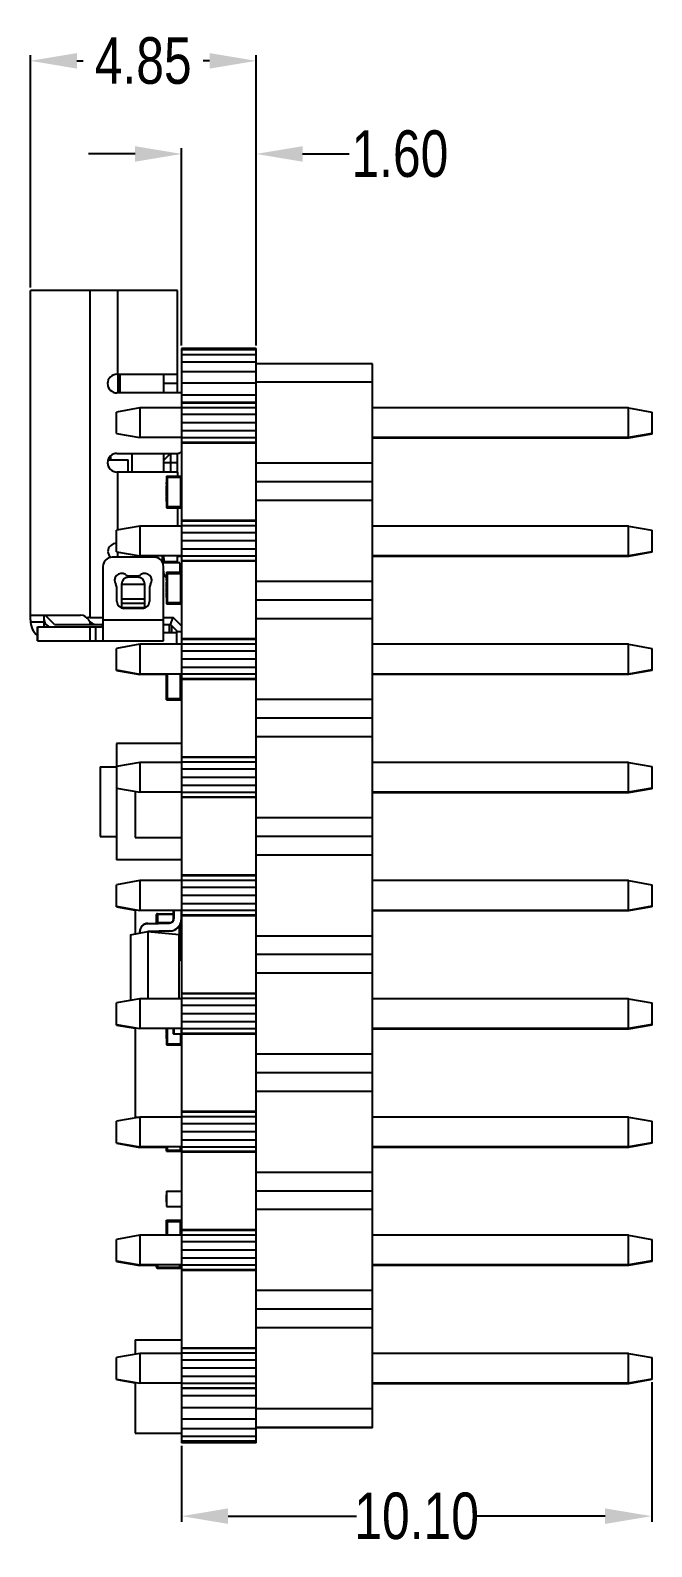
# Model space of a CAD drawing. Header units: inches. Extents: x -50 to 45.5, y -47 to 21.5.
# Drawn here: x 5.89 to 19.24, y -27.34 to 5.24 of the extents above; entities that cross this region are included whole.
import ezdxf

# ---------------------------------------------------------------- set-up
doc = ezdxf.new("R2010")
doc.units = ezdxf.units.IN
doc.header["$LTSCALE"] = 1.21
doc.header["$MEASUREMENT"] = 0
doc.header["$PDMODE"] = 3
doc.header["$PDSIZE"] = 0.3125
doc.layers.get('0').update_dxf_attribs({"linetype": 'CONTINUOUS'})
doc.layers.get('Defpoints').update_dxf_attribs({"linetype": 'CONTINUOUS'})
for name, color, linetype in [('DIM', 3, 'CONTINUOUS'), ('INTFCLR_1532', 7, 'CONTINUOUS'), ('INTFCLR_1532_1', 7, 'CONTINUOUS'), ('INTFCLR_1532_2', 7, 'CONTINUOUS')]:
    doc.layers.add(name, color=color, linetype=linetype)
doc.styles.get("Standard").update_dxf_attribs({"font": 'txt', "width": 0.8})
doc.dimstyles.get("Standard").update_dxf_attribs({"dimtxt": 0.15625, "dimasz": 0.1875, "dimexe": 0.125, "dimexo": 0.0625, "dimgap": 0.09, "dimtad": 0, "dimtih": 1, "dimtoh": 1, "dimzin": 4, "dimdsep": 46, "dimtxsty": 'STANDARD', "dimblk": '_FILLED', "dimblk1": '_FILLED', "dimblk2": '_FILLED', "dimcen": 0.09, "dimazin": 1, "dimtp": 0.01, "dimtm": 0.01, "dimtfac": 1, "dimtofl": 0, "dimtmove": 0, "dimatfit": 3, "dimldrblk": '_FILLED', "dimfxl": 1, "dimtolj": 1, "dimtzin": 4, "dimarcsym": 0})

# ---------------------------------------------------------------- blocks, each defined once
blk = doc.blocks.new('_FILLED')
at = {"color": 0, "linetype": 'ByBlock'}
blk.add_solid([(0, 0), (-1, 0.167), (-1, -0.167)], dxfattribs=at)
blk = doc.blocks.new('*D32')
at = {"layer": 'Defpoints', "color": 0}
for p in [(10.737, 2.586), (9.137, -1.593), (10.737, -1.593)]:
    blk.add_point(p, dxfattribs=at)
at = {"layer": 'DIM', "color": 0, "lineweight": -2}
for p, q in [((9.137, -1.53), (9.137, 2.711)), ((10.737, -1.53), (10.737, 2.711)), ((8.137, 2.586), (7.137, 2.586)), ((11.737, 2.586), (12.737, 2.586))]:
    blk.add_line(p, q, dxfattribs=at)
blk.add_blockref('_FILLED', (9.137, 2.586), dxfattribs=at)
at = {"layer": 'DIM', "color": 0, "lineweight": -2, "rotation": 180}
blk.add_blockref('_FILLED', (10.737, 2.586), dxfattribs=at)
at = {"layer": 'DIM', "color": 0, "insert": (13.827, 2.586), "char_height": 1, "attachment_point": 5}
blk.add_mtext('\\A1;1.60', dxfattribs=at)
blk = doc.blocks.new('*D33')
at = {"layer": 'Defpoints', "color": 0}
for p in [(10.737, 4.587), (5.887, -0.349), (10.737, -1.593)]:
    blk.add_point(p, dxfattribs=at)
at = {"layer": 'DIM', "color": 0, "lineweight": -2}
for p, q in [((5.887, -0.287), (5.887, 4.712)), ((6.887, 4.587), (7.022, 4.587)), ((9.737, 4.587), (9.602, 4.587)), ((10.737, -1.53), (10.737, 4.712))]:
    blk.add_line(p, q, dxfattribs=at)
at = {"layer": 'DIM', "color": 0, "lineweight": -2, "rotation": 180}
blk.add_blockref('_FILLED', (5.887, 4.587), dxfattribs=at)
at = {"layer": 'DIM', "color": 0, "lineweight": -2}
blk.add_blockref('_FILLED', (10.737, 4.587), dxfattribs=at)
at = {"layer": 'DIM', "color": 0, "insert": (8.312, 4.587), "char_height": 1, "attachment_point": 5}
blk.add_mtext('\\A1;4.85', dxfattribs=at)
blk = doc.blocks.new('*D35')
at = {"layer": 'Defpoints', "color": 0}
for p in [(19.237, -23.743), (9.137, -25.114), (19.237, -26.689)]:
    blk.add_point(p, dxfattribs=at)
at = {"layer": 'DIM', "color": 0, "lineweight": -2}
for p, q in [((19.237, -23.806), (19.237, -26.814)), ((9.137, -25.176), (9.137, -26.814)), ((10.137, -26.689), (12.897, -26.689)), ((18.237, -26.689), (15.477, -26.689))]:
    blk.add_line(p, q, dxfattribs=at)
at = {"layer": 'DIM', "color": 0, "lineweight": -2, "rotation": 180}
blk.add_blockref('_FILLED', (9.137, -26.689), dxfattribs=at)
at = {"layer": 'DIM', "color": 0, "lineweight": -2}
blk.add_blockref('_FILLED', (19.237, -26.689), dxfattribs=at)
at = {"layer": 'DIM', "color": 0, "insert": (14.187, -26.689), "char_height": 1, "attachment_point": 5}
blk.add_mtext('\\A1;10.10', dxfattribs=at)

msp = doc.modelspace()

# ---------------------------------------------------------------- linework, layer by layer
at = {"color": 7, "linetype": 'Continuous'}
for p, q in [((5.887, -7.429), (5.887, -0.349)), ((9.047, -0.349), (5.887, -0.349)), ((7.167, -0.349), (7.167, -7.379)), ((7.767, -2.149), (7.767, -0.349)), ((9.047, -2.549), (9.047, -0.349)), ((9.137, -1.593), (9.137, -25.114)), ((10.737, -1.593), (9.137, -1.593)), ((10.737, -1.627), (9.137, -1.627)), ((10.737, -25.114), (10.737, -1.593)), ((10.737, -1.728), (9.137, -1.728)), ((10.737, -1.888), (9.137, -1.888)), ((13.237, -1.921), (10.737, -1.921)), ((13.237, -24.793), (13.237, -1.921)), ((7.747, -2.149), (9.047, -2.149)), ((7.777, -2.549), (7.777, -2.149)), ((7.817, -2.549), (7.817, -2.149)), ((8.747, -2.149), (8.747, -2.549)), ((10.737, -2.097), (9.137, -2.097)), ((9.137, -2.549), (7.747, -2.549)), ((9.047, -2.349), (8.747, -2.349)), ((10.737, -2.34), (9.137, -2.34)), ((10.737, -2.601), (9.137, -2.601)), ((13.237, -2.321), (10.737, -2.321)), ((8.237, -2.871), (7.737, -2.96)), ((8.237, -2.871), (8.237, -3.511)), ((9.137, -2.871), (8.237, -2.871)), ((10.737, -2.754), (9.137, -2.754)), ((10.737, -2.767), (9.137, -2.767)), ((10.737, -2.867), (9.137, -2.867)), ((18.737, -2.871), (13.237, -2.871)), ((18.737, -3.523), (18.737, -2.871)), ((18.737, -2.871), (19.237, -2.96)), ((7.737, -3.423), (7.737, -2.96)), ((10.737, -3.016), (9.137, -3.016)), ((10.737, -3.191), (9.137, -3.191)), ((19.237, -2.96), (19.237, -3.435)), ((7.737, -3.423), (8.237, -3.511)), ((9.137, -3.511), (8.237, -3.511)), ((10.737, -3.367), (9.137, -3.367)), ((10.737, -3.516), (9.137, -3.516)), ((18.737, -3.511), (13.237, -3.511)), ((18.737, -3.523), (13.237, -3.523)), ((19.237, -3.423), (18.737, -3.511)), ((19.237, -3.435), (18.737, -3.523)), ((7.617, -3.989), (7.617, -3.9)), ((7.747, -3.849), (9.047, -3.849)), ((8.067, -3.849), (8.067, -4.249)), ((8.747, -3.999), (8.897, -3.849)), ((8.747, -3.849), (8.747, -4.249)), ((8.897, -3.849), (8.897, -4.244)), ((9.047, -4.233), (9.047, -3.849)), ((10.737, -3.615), (9.137, -3.615)), ((10.737, -3.628), (9.137, -3.628)), ((7.558, -3.989), (7.991, -3.989)), ((7.991, -4.249), (7.991, -3.989)), ((9.047, -4.049), (8.747, -4.049)), ((9.044, -4.249), (9.047, -4.233)), ((13.237, -4.061), (10.737, -4.061)), ((9.044, -4.249), (7.747, -4.249)), ((7.767, -5.494), (7.767, -4.249)), ((8.802, -4.476), (8.802, -4.513)), ((8.802, -4.476), (8.812, -4.476)), ((8.802, -4.489), (8.812, -4.489)), ((8.802, -4.513), (8.812, -4.513)), ((8.802, -4.549), (8.802, -4.651)), ((8.802, -4.549), (8.812, -4.549)), ((8.812, -4.338), (8.812, -4.918)), ((8.812, -4.338), (9.137, -4.338)), ((8.837, -4.388), (8.812, -4.388)), ((8.812, -4.438), (8.837, -4.438)), ((8.837, -4.993), (8.837, -4.363)), ((8.837, -4.363), (9.112, -4.363)), ((8.893, -4.248), (8.897, -4.244)), ((8.897, -4.247), (8.897, -4.244)), ((9.047, -4.249), (9.047, -4.338)), ((9.112, -4.363), (9.112, -4.993)), ((9.137, -4.438), (9.112, -4.438)), ((9.112, -4.438), (9.137, -4.438)), ((9.112, -4.44), (9.137, -4.44)), ((9.137, -4.441), (9.112, -4.441)), ((13.237, -4.461), (10.737, -4.461)), ((8.802, -4.601), (8.812, -4.601)), ((8.802, -4.651), (8.812, -4.651)), ((8.802, -4.664), (8.802, -4.766)), ((8.802, -4.664), (8.812, -4.664)), ((8.802, -4.766), (8.812, -4.766)), ((8.802, -4.78), (8.802, -4.882)), ((8.802, -4.78), (8.812, -4.78)), ((8.802, -4.832), (8.812, -4.832)), ((8.802, -4.882), (8.812, -4.882)), ((13.237, -4.861), (10.737, -4.861)), ((8.812, -4.918), (8.812, -5.018)), ((8.812, -4.918), (8.837, -4.918)), ((8.837, -4.968), (8.812, -4.968)), ((8.812, -5.018), (9.137, -5.018)), ((8.812, -5.018), (9.137, -5.018)), ((8.837, -4.993), (9.112, -4.993)), ((9.047, -5.018), (9.047, -5.411)), ((9.047, -5.02), (9.137, -5.02)), ((9.047, -5.021), (9.137, -5.021)), ((9.112, -4.918), (9.137, -4.918)), ((8.237, -5.411), (7.737, -5.5)), ((7.737, -5.963), (7.737, -5.5)), ((8.237, -5.411), (8.237, -6.051)), ((9.137, -5.411), (8.237, -5.411)), ((10.737, -5.294), (9.137, -5.294)), ((10.737, -5.307), (9.137, -5.307)), ((10.737, -5.407), (9.137, -5.407)), ((18.737, -5.411), (13.237, -5.411)), ((18.737, -6.063), (18.737, -5.411)), ((18.737, -5.411), (19.237, -5.5)), ((19.237, -5.5), (19.237, -5.975)), ((10.737, -5.556), (9.137, -5.556)), ((10.737, -5.731), (9.137, -5.731)), ((8.547, -6.079), (7.647, -6.079)), ((7.737, -5.963), (8.237, -6.051)), ((7.767, -6.079), (7.767, -5.968)), ((9.137, -6.051), (8.237, -6.051)), ((8.727, -6.196), (8.727, -6.051)), ((8.747, -6.051), (8.747, -6.079)), ((8.747, -6.071), (8.757, -6.127)), ((8.757, -6.127), (8.757, -6.199)), ((9.047, -6.179), (8.757, -6.179)), ((9.047, -6.199), (9.047, -6.051)), ((9.137, -6.063), (9.047, -6.063)), ((10.737, -5.907), (9.137, -5.907)), ((10.737, -6.056), (9.137, -6.056)), ((10.737, -6.155), (9.137, -6.155)), ((10.737, -6.168), (9.137, -6.168)), ((18.737, -6.051), (13.237, -6.051)), ((18.737, -6.063), (13.237, -6.063)), ((19.237, -5.963), (18.737, -6.051)), ((19.237, -5.975), (18.737, -6.063)), ((7.447, -6.279), (7.447, -7.86)), ((8.197, -6.509), (7.997, -6.509)), ((8.013, -6.479), (8.181, -6.479)), ((9.097, -6.199), (8.728, -6.199)), ((8.747, -7.879), (8.747, -6.279)), ((8.812, -6.402), (8.812, -6.982)), ((8.812, -6.402), (9.137, -6.402)), ((8.837, -6.452), (8.812, -6.452)), ((8.812, -6.502), (8.837, -6.502)), ((8.837, -7.057), (8.837, -6.427)), ((8.837, -6.427), (9.112, -6.427)), ((9.097, -6.199), (9.097, -6.402)), ((9.097, -6.399), (9.137, -6.399)), ((9.112, -6.427), (9.112, -7.057)), ((9.137, -6.502), (9.112, -6.502)), ((9.112, -6.502), (9.137, -6.502)), ((7.747, -7.029), (7.747, -6.745)), ((7.847, -6.659), (7.847, -7.17)), ((7.847, -6.663), (8.347, -6.663)), ((8.347, -7.17), (8.347, -6.659)), ((8.447, -6.745), (8.447, -7.029)), ((8.802, -6.54), (8.802, -6.576)), ((8.802, -6.54), (8.812, -6.54)), ((8.802, -6.553), (8.812, -6.553)), ((8.802, -6.576), (8.812, -6.576)), ((8.802, -6.613), (8.802, -6.715)), ((8.802, -6.613), (8.812, -6.613)), ((8.802, -6.665), (8.812, -6.665)), ((8.802, -6.715), (8.812, -6.715)), ((8.802, -6.728), (8.802, -6.83)), ((8.802, -6.728), (8.812, -6.728)), ((8.802, -6.83), (8.812, -6.83)), ((9.137, -6.579), (9.112, -6.579)), ((13.237, -6.601), (10.737, -6.601)), ((8.347, -6.981), (7.847, -6.981)), ((7.847, -7.065), (8.347, -7.065)), ((8.802, -6.844), (8.802, -6.946)), ((8.802, -6.844), (8.812, -6.844)), ((8.802, -6.895), (8.812, -6.895)), ((8.802, -6.946), (8.812, -6.946)), ((8.812, -6.982), (8.812, -7.082)), ((8.812, -6.982), (8.837, -6.982)), ((8.837, -7.032), (8.812, -7.032)), ((8.812, -7.082), (9.137, -7.082)), ((8.812, -7.082), (9.137, -7.082)), ((8.837, -7.057), (9.112, -7.057)), ((9.112, -6.982), (9.137, -6.982)), ((13.237, -7.001), (10.737, -7.001)), ((5.887, -7.329), (6.967, -7.329)), ((6.195, -7.479), (5.89, -7.479)), ((6.187, -7.579), (6.187, -7.329)), ((6.407, -7.529), (6.207, -7.329)), ((7.167, -7.379), (7.447, -7.379)), ((7.167, -7.465), (7.167, -7.529)), ((7.447, -7.429), (8.747, -7.429)), ((8.344, -7.171), (7.849, -7.171)), ((8.297, -7.179), (7.897, -7.179)), ((8.747, -7.379), (8.959, -7.379)), ((8.897, -7.529), (8.959, -7.379)), ((9.137, -7.557), (8.959, -7.379)), ((13.237, -7.401), (10.737, -7.401)), ((6.044, -7.879), (6.044, -7.579)), ((6.044, -7.579), (7.372, -7.579)), ((6.047, -7.879), (6.047, -7.579)), ((6.407, -7.529), (7.445, -7.529)), ((7.167, -7.579), (7.167, -7.879)), ((7.297, -7.879), (7.297, -7.579)), ((8.747, -7.529), (8.897, -7.529)), ((8.747, -7.699), (9.027, -7.699)), ((8.877, -7.699), (8.877, -7.529)), ((9.047, -7.679), (8.897, -7.529)), ((8.927, -7.699), (8.927, -7.559)), ((9.027, -7.659), (9.027, -7.951)), ((9.047, -7.679), (9.137, -7.679)), ((6.044, -7.879), (8.747, -7.879)), ((8.237, -7.951), (7.737, -8.04)), ((7.737, -8.515), (7.737, -8.04)), ((8.237, -7.951), (8.237, -8.603)), ((9.137, -7.951), (8.237, -7.951)), ((10.737, -7.835), (9.137, -7.835)), ((10.737, -7.847), (9.137, -7.847)), ((10.737, -7.947), (9.137, -7.947)), ((10.737, -8.096), (9.137, -8.096)), ((18.737, -7.951), (13.237, -7.951)), ((18.737, -8.603), (18.737, -7.951)), ((18.737, -7.951), (19.237, -8.04)), ((19.237, -8.04), (19.237, -8.515)), ((10.737, -8.271), (9.137, -8.271)), ((10.737, -8.447), (9.137, -8.447)), ((7.737, -8.503), (8.237, -8.591)), ((7.737, -8.515), (8.237, -8.603)), ((9.137, -8.591), (8.237, -8.591)), ((8.802, -8.603), (8.237, -8.603)), ((8.802, -8.601), (8.802, -9.012)), ((8.802, -8.601), (8.812, -8.601)), ((8.802, -8.651), (8.812, -8.651)), ((8.802, -8.703), (8.812, -8.703)), ((8.802, -8.717), (8.812, -8.717)), ((8.802, -8.722), (8.812, -8.722)), ((8.802, -8.771), (8.812, -8.771)), ((8.812, -9.045), (8.812, -8.591)), ((8.837, -9.12), (8.837, -8.591)), ((9.112, -9.12), (9.112, -8.591)), ((9.137, -8.603), (9.112, -8.603)), ((10.737, -8.596), (9.137, -8.596)), ((10.737, -8.695), (9.137, -8.695)), ((10.737, -8.708), (9.137, -8.708)), ((18.737, -8.591), (13.237, -8.591)), ((18.737, -8.603), (13.237, -8.603)), ((19.237, -8.503), (18.737, -8.591)), ((19.237, -8.515), (18.737, -8.603)), ((8.802, -8.817), (8.812, -8.817)), ((8.802, -8.819), (8.812, -8.819)), ((8.802, -8.832), (8.812, -8.832)), ((8.802, -8.882), (8.812, -8.882)), ((8.802, -8.934), (8.812, -8.934)), ((8.802, -8.962), (8.812, -8.962)), ((8.802, -8.97), (8.812, -8.97)), ((8.802, -8.979), (8.812, -8.979)), ((8.802, -9.007), (8.812, -9.007)), ((8.802, -9.012), (8.812, -9.012)), ((8.812, -9.145), (8.812, -9.045)), ((8.837, -9.045), (8.812, -9.045)), ((8.837, -9.095), (8.812, -9.095)), ((8.837, -9.12), (9.112, -9.12)), ((9.137, -9.045), (9.112, -9.045)), ((8.812, -9.145), (8.812, -9.148)), ((8.812, -9.145), (9.137, -9.145)), ((8.812, -9.145), (9.137, -9.145)), ((8.812, -9.148), (9.137, -9.148)), ((8.812, -9.148), (9.137, -9.148)), ((13.237, -9.141), (10.737, -9.141)), ((13.237, -9.541), (10.737, -9.541)), ((7.737, -10.083), (7.737, -12.583)), ((9.137, -10.083), (7.737, -10.083)), ((13.237, -9.941), (10.737, -9.941)), ((10.737, -10.375), (9.137, -10.375)), ((10.737, -10.387), (9.137, -10.387)), ((7.387, -10.583), (7.387, -12.085)), ((7.387, -10.583), (7.737, -10.583)), ((8.237, -10.491), (7.737, -10.58)), ((8.237, -10.491), (8.237, -11.131)), ((9.137, -10.491), (8.237, -10.491)), ((10.737, -10.487), (9.137, -10.487)), ((10.737, -10.636), (9.137, -10.636)), ((18.737, -10.491), (13.237, -10.491)), ((18.737, -10.491), (19.237, -10.58)), ((18.737, -11.143), (18.737, -10.491)), ((19.237, -10.58), (19.237, -11.055)), ((7.737, -11.043), (8.237, -11.131)), ((10.737, -10.811), (9.137, -10.811)), ((10.737, -10.987), (9.137, -10.987)), ((19.237, -11.043), (18.737, -11.131)), ((19.237, -11.055), (18.737, -11.143)), ((8.137, -11.114), (8.137, -12.105)), ((9.137, -11.131), (8.237, -11.131)), ((10.737, -11.136), (9.137, -11.136)), ((10.737, -11.235), (9.137, -11.235)), ((10.737, -11.247), (9.137, -11.247)), ((18.737, -11.131), (13.237, -11.131)), ((18.737, -11.143), (13.237, -11.143)), ((13.237, -11.681), (10.737, -11.681)), ((7.387, -12.083), (7.737, -12.083)), ((7.387, -12.085), (7.737, -12.085)), ((8.137, -12.105), (9.137, -12.105)), ((13.237, -12.081), (10.737, -12.081)), ((7.737, -12.583), (7.737, -12.584)), ((9.137, -12.583), (7.737, -12.583)), ((9.137, -12.583), (7.737, -12.583)), ((9.137, -12.584), (7.737, -12.584)), ((9.137, -12.585), (7.737, -12.585)), ((13.237, -12.481), (10.737, -12.481)), ((8.237, -13.031), (7.737, -13.12)), ((8.237, -13.031), (8.237, -13.671)), ((9.137, -13.031), (8.237, -13.031)), ((10.737, -12.915), (9.137, -12.915)), ((10.737, -12.927), (9.137, -12.927)), ((10.737, -13.027), (9.137, -13.027)), ((18.737, -13.031), (13.237, -13.031)), ((18.737, -13.031), (19.237, -13.12)), ((18.737, -13.683), (18.737, -13.031)), ((7.737, -13.595), (7.737, -13.12)), ((10.737, -13.176), (9.137, -13.176)), ((10.737, -13.351), (9.137, -13.351)), ((19.237, -13.12), (19.237, -13.595)), ((7.737, -13.583), (8.237, -13.671)), ((7.737, -13.595), (8.137, -13.665)), ((8.137, -13.654), (8.137, -14.176)), ((9.137, -13.671), (8.237, -13.671)), ((8.962, -13.855), (8.962, -13.671)), ((8.967, -13.671), (8.967, -13.855)), ((9.132, -13.855), (9.132, -13.671)), ((10.737, -13.527), (9.137, -13.527)), ((10.737, -13.676), (9.137, -13.676)), ((18.737, -13.671), (13.237, -13.671)), ((18.737, -13.683), (13.237, -13.683)), ((19.237, -13.583), (18.737, -13.671)), ((19.237, -13.595), (18.737, -13.683)), ((8.409, -13.951), (8.876, -13.943)), ((8.409, -13.956), (8.876, -13.948)), ((8.409, -13.951), (8.409, -13.956)), ((8.876, -13.948), (8.876, -13.943)), ((8.962, -13.855), (8.967, -13.855)), ((10.737, -13.775), (9.137, -13.775)), ((10.737, -13.787), (9.137, -13.787)), ((8.037, -14.193), (8.412, -14.127)), ((8.037, -14.193), (8.037, -15.327)), ((8.237, -14.158), (8.237, -14.126)), ((8.242, -14.126), (8.237, -14.126)), ((8.242, -14.126), (8.242, -14.157)), ((8.879, -14.113), (8.412, -14.121)), ((8.879, -14.118), (8.412, -14.126)), ((8.412, -14.121), (8.412, -15.571)), ((8.412, -14.127), (9.087, -14.186)), ((8.879, -14.118), (8.879, -14.113)), ((9.087, -15.571), (9.087, -14.186)), ((13.237, -14.221), (10.737, -14.221)), ((13.237, -14.621), (10.737, -14.621)), ((13.237, -15.021), (10.737, -15.021)), ((8.237, -15.571), (7.737, -15.66)), ((8.037, -15.327), (8.037, -15.607)), ((8.237, -15.571), (8.237, -16.211)), ((9.137, -15.571), (8.237, -15.571)), ((10.737, -15.455), (9.137, -15.455)), ((10.737, -15.467), (9.137, -15.467)), ((10.737, -15.567), (9.137, -15.567)), ((18.737, -15.571), (13.237, -15.571)), ((18.737, -15.571), (19.237, -15.66)), ((18.737, -16.223), (18.737, -15.571)), ((7.737, -16.135), (7.737, -15.66)), ((10.737, -15.716), (9.137, -15.716)), ((10.737, -15.891), (9.137, -15.891)), ((19.237, -15.66), (19.237, -16.135)), ((7.737, -16.123), (8.237, -16.211)), ((7.737, -16.135), (8.137, -16.205)), ((8.137, -16.194), (8.137, -18.113)), ((9.137, -16.211), (8.237, -16.211)), ((8.802, -16.211), (8.802, -16.311)), ((8.812, -16.211), (8.812, -16.463)), ((8.837, -16.538), (8.837, -16.211)), ((8.962, -16.322), (8.962, -16.211)), ((8.967, -16.211), (8.967, -16.327)), ((9.132, -16.327), (9.132, -16.211)), ((10.737, -16.067), (9.137, -16.067)), ((10.737, -16.216), (9.137, -16.216)), ((18.737, -16.211), (13.237, -16.211)), ((18.737, -16.223), (13.237, -16.223)), ((19.237, -16.123), (18.737, -16.211)), ((19.237, -16.135), (18.737, -16.223)), ((8.802, -16.311), (8.812, -16.311)), ((8.802, -16.325), (8.802, -16.427)), ((8.802, -16.325), (8.812, -16.325)), ((8.802, -16.377), (8.812, -16.377)), ((8.802, -16.427), (8.812, -16.427)), ((8.812, -16.463), (8.812, -16.563)), ((8.812, -16.463), (8.837, -16.463)), ((8.837, -16.513), (8.812, -16.513)), ((8.812, -16.563), (9.137, -16.563)), ((8.812, -16.563), (9.137, -16.563)), ((8.837, -16.538), (9.112, -16.538)), ((8.962, -16.322), (9.132, -16.322)), ((9.132, -16.327), (8.967, -16.327)), ((9.112, -16.327), (9.112, -16.538)), ((9.112, -16.463), (9.137, -16.463)), ((10.737, -16.315), (9.137, -16.315)), ((10.737, -16.327), (9.137, -16.327)), ((13.237, -16.761), (10.737, -16.761)), ((13.237, -17.161), (10.737, -17.161)), ((13.237, -17.561), (10.737, -17.561)), ((8.237, -18.111), (7.737, -18.2)), ((7.737, -18.675), (7.737, -18.2)), ((8.137, -18.111), (8.236, -18.111)), ((8.137, -18.113), (8.23, -18.113)), ((9.137, -18.111), (8.237, -18.111)), ((8.237, -18.111), (8.237, -18.763)), ((10.737, -17.995), (9.137, -17.995)), ((10.737, -18.007), (9.137, -18.007)), ((10.737, -18.107), (9.137, -18.107)), ((18.737, -18.111), (13.237, -18.111)), ((18.737, -18.111), (19.237, -18.2)), ((18.737, -18.763), (18.737, -18.111)), ((19.237, -18.2), (19.237, -18.675)), ((10.737, -18.256), (9.137, -18.256)), ((10.737, -18.431), (9.137, -18.431)), ((7.737, -18.663), (8.237, -18.751)), ((7.737, -18.675), (8.237, -18.763)), ((9.137, -18.751), (8.237, -18.751)), ((8.812, -18.763), (8.237, -18.763)), ((8.812, -18.846), (8.812, -18.751)), ((8.837, -18.796), (8.812, -18.796)), ((8.812, -18.846), (9.137, -18.846)), ((8.812, -18.846), (9.137, -18.846)), ((8.837, -18.821), (8.837, -18.751)), ((8.837, -18.821), (9.112, -18.821)), ((9.112, -18.821), (9.112, -18.751)), ((10.737, -18.607), (9.137, -18.607)), ((10.737, -18.756), (9.137, -18.756)), ((10.737, -18.855), (9.137, -18.855)), ((10.737, -18.867), (9.137, -18.867)), ((18.737, -18.751), (13.237, -18.751)), ((18.737, -18.763), (13.237, -18.763)), ((19.237, -18.663), (18.737, -18.751)), ((19.237, -18.675), (18.737, -18.763)), ((13.237, -19.301), (10.737, -19.301)), ((8.802, -19.784), (8.812, -19.784)), ((8.802, -19.784), (8.802, -19.942)), ((8.802, -19.788), (8.812, -19.788)), ((8.812, -19.703), (9.137, -19.703)), ((8.812, -19.703), (8.812, -20.033)), ((13.237, -19.701), (10.737, -19.701)), ((8.802, -19.938), (8.812, -19.938)), ((8.802, -19.942), (8.812, -19.942)), ((8.812, -20.033), (9.137, -20.033)), ((8.812, -20.033), (9.137, -20.033)), ((8.837, -20.033), (8.837, -20.033)), ((9.112, -20.033), (9.112, -20.033)), ((13.237, -20.101), (10.737, -20.101)), ((8.802, -20.465), (8.812, -20.465)), ((8.802, -20.465), (8.802, -20.567)), ((8.802, -20.515), (8.812, -20.515)), ((8.812, -20.329), (9.137, -20.329)), ((8.812, -20.651), (8.812, -20.329)), ((8.837, -20.379), (8.812, -20.379)), ((8.837, -20.429), (8.812, -20.429)), ((8.837, -20.354), (9.112, -20.354)), ((8.837, -20.651), (8.837, -20.354)), ((9.112, -20.651), (9.112, -20.354)), ((9.112, -20.429), (9.137, -20.429)), ((9.137, -20.429), (9.112, -20.429)), ((8.237, -20.651), (7.737, -20.74)), ((7.737, -21.215), (7.737, -20.74)), ((9.137, -20.651), (8.237, -20.651)), ((8.237, -20.651), (8.237, -21.303)), ((8.802, -20.567), (8.812, -20.567)), ((8.802, -20.58), (8.812, -20.58)), ((8.802, -20.58), (8.802, -20.651)), ((8.802, -20.586), (8.812, -20.586)), ((8.802, -20.635), (8.812, -20.635)), ((10.737, -20.536), (9.137, -20.536)), ((10.737, -20.547), (9.137, -20.547)), ((10.737, -20.647), (9.137, -20.647)), ((10.737, -20.796), (9.137, -20.796)), ((18.737, -20.651), (13.237, -20.651)), ((18.737, -20.651), (19.237, -20.74)), ((18.737, -21.303), (18.737, -20.651)), ((19.237, -20.74), (19.237, -21.215)), ((10.737, -20.971), (9.137, -20.971)), ((10.737, -21.147), (9.137, -21.147)), ((7.737, -21.203), (8.237, -21.291)), ((7.737, -21.215), (8.237, -21.303)), ((9.137, -21.291), (8.237, -21.291)), ((8.601, -21.303), (8.237, -21.303)), ((9.137, -21.303), (9.121, -21.303)), ((10.737, -21.296), (9.137, -21.296)), ((10.737, -21.395), (9.137, -21.395)), ((10.737, -21.407), (9.137, -21.407)), ((18.737, -21.291), (13.237, -21.291)), ((18.737, -21.303), (13.237, -21.303)), ((19.237, -21.203), (18.737, -21.291)), ((19.237, -21.215), (18.737, -21.303)), ((13.237, -21.841), (10.737, -21.841)), ((13.237, -22.241), (10.737, -22.241)), ((13.237, -22.641), (10.737, -22.641)), ((8.137, -22.903), (9.137, -22.903)), ((8.137, -22.903), (8.137, -23.209)), ((10.737, -23.076), (9.137, -23.076)), ((10.737, -23.087), (9.137, -23.087)), ((8.237, -23.191), (7.737, -23.28)), ((7.737, -23.755), (7.737, -23.28)), ((9.137, -23.191), (8.237, -23.191)), ((8.237, -23.191), (8.237, -23.831)), ((10.737, -23.187), (9.137, -23.187)), ((10.737, -23.336), (9.137, -23.336)), ((18.737, -23.191), (13.237, -23.191)), ((18.737, -23.191), (19.237, -23.28)), ((18.737, -23.831), (18.737, -23.191)), ((19.237, -23.28), (19.237, -23.755)), ((7.737, -23.743), (8.237, -23.831)), ((7.737, -23.755), (8.137, -23.825)), ((10.737, -23.511), (9.137, -23.511)), ((10.737, -23.687), (9.137, -23.687)), ((19.237, -23.743), (18.737, -23.831)), ((19.237, -23.755), (18.737, -23.843)), ((8.137, -23.814), (8.137, -24.904)), ((9.137, -23.831), (8.237, -23.831)), ((10.737, -23.836), (9.137, -23.836)), ((10.737, -23.935), (9.137, -23.935)), ((10.737, -23.946), (9.137, -23.946)), ((10.737, -24.101), (9.137, -24.101)), ((18.737, -23.831), (13.237, -23.831)), ((18.737, -23.843), (13.237, -23.843)), ((18.737, -23.843), (18.737, -23.831)), ((10.737, -24.362), (9.137, -24.362)), ((13.237, -24.381), (10.737, -24.381)), ((10.737, -24.605), (9.137, -24.605)), ((8.137, -24.903), (9.137, -24.903)), ((8.137, -24.904), (9.137, -24.904)), ((10.737, -24.814), (9.137, -24.814)), ((10.737, -24.975), (9.137, -24.975)), ((10.737, -25.076), (9.137, -25.076)), ((13.237, -24.781), (10.737, -24.781)), ((13.237, -24.793), (10.737, -24.793)), ((10.737, -25.101), (9.137, -25.101)), ((10.737, -25.114), (9.137, -25.114))]:
    msp.add_line(p, q, dxfattribs=at)
for centre, radius, start, end in [((7.747, -2.349), 0.2, 90, 270), ((7.747, -4.049), 0.2, 90, 270), ((9.047, -3.699), 0.15, 270, 306.9775), ((7.747, -5.979), 0.2, 92.9696, 172.8192), ((7.647, -6.279), 0.2, 90, 180), ((7.747, -5.929), 0.2, 187.1808, 230.7352), ((8.547, -6.279), 0.2, 0, 90), ((7.847, -6.579), 0.15, 56.4427, 213.5573), ((7.997, -6.659), 0.15, 90, 180), ((8.013, -6.329), 0.15, 236.4427, 270), ((8.181, -6.329), 0.15, 270, 303.5573), ((8.197, -6.659), 0.15, 0, 90), ((8.347, -6.579), 0.15, 326.4427, 123.5573), ((8.947, -6.379), 0.2, 180, 227.3099), ((7.597, -6.745), 0.15, 0, 33.5573), ((8.597, -6.745), 0.15, 146.4427, 180), ((7.897, -7.029), 0.15, 180, 270), ((8.297, -7.029), 0.15, 270, 0), ((6.337, -7.429), 0.45, 180, 229.151), ((6.337, -7.429), 0.15, 180, 270), ((6.967, -7.529), 0.2, 30, 90), ((7.313, -7.329), 0.2, 210, 270), ((8.412, -14.126), 0.175, 90.9878, 180), ((8.874, -13.855), 0.0875, 270.9878, 0), ((8.871, -13.825), 0.123, 272.5396, 272.8598), ((8.874, -13.855), 0.263, 270.9878, 0), ((8.874, -13.855), 0.263, 270.9878, 0), ((8.852, -13.853), 0.115, 358.2779, 358.6208), ((8.967, -16.322), 0.005, 180, 270), ((8.967, -16.322), 0.005, 180, 270), ((9.132, -16.322), 0.005, 270, 300)]:
    msp.add_arc(centre, radius, start, end, dxfattribs=at)
msp.add_ellipse((7.167, -8.659), major_axis=(1.28, 0), ratio=1, start_param=1.570796, end_param=1.622238, dxfattribs=at)
msp.add_open_spline([(8.896, -4.249), (8.896, -4.248), (8.896, -4.248), (8.897, -4.247)], degree=3, dxfattribs=at)
for points, knots in [([(7.372, -7.579), (7.378, -7.579), (7.39, -7.579), (7.407, -7.577), (7.421, -7.573), (7.433, -7.565), (7.44, -7.554), (7.445, -7.539), (7.447, -7.522), (7.447, -7.511), (7.447, -7.504)], [0, 0, 0, 0, 0.148953, 0.281403, 0.396614, 0.499992, 0.603351, 0.718555, 0.851028, 1, 1, 1, 1]), ([(7.372, -7.879), (7.382, -7.879), (7.401, -7.879), (7.422, -7.877), (7.435, -7.874), (7.442, -7.87), (7.446, -7.866), (7.447, -7.862), (7.447, -7.86)], [0, 0, 0, 0, 0.379476, 0.670655, 0.7792, 0.864903, 0.934347, 1, 1, 1, 1]), ([(8.409, -13.956), (8.398, -13.956), (8.376, -13.959), (8.344, -13.968), (8.315, -13.985), (8.29, -14.006), (8.269, -14.032), (8.253, -14.061), (8.244, -14.093), (8.242, -14.115), (8.242, -14.126)], [0, 0, 0, 0, 0.125018, 0.250016, 0.375007, 0.50001, 0.625013, 0.749998, 0.87499, 1, 1, 1, 1]), ([(8.967, -13.856), (8.967, -13.862), (8.965, -13.874), (8.959, -13.897), (8.942, -13.922), (8.917, -13.939), (8.894, -13.946), (8.883, -13.948), (8.877, -13.948)], [0, 0, 0, 0, 0.125293, 0.250581, 0.500013, 0.749436, 0.874703, 1, 1, 1, 1]), ([(8.879, -14.113), (8.895, -14.112), (8.929, -14.109), (8.977, -14.094), (9.021, -14.069), (9.053, -14.042), (9.075, -14.018), (9.095, -13.991), (9.115, -13.954), (9.129, -13.905), (9.132, -13.872), (9.132, -13.855)], [0, 0, 0, 0, 0.125, 0.249981, 0.374955, 0.49994, 0.562518, 0.625065, 0.750033, 0.875007, 1, 1, 1, 1])]:
    msp.add_open_spline(points, degree=3, knots=knots, dxfattribs=at)
at = {"layer": 'INTFCLR_1532', "color": 7, "linetype": 'Continuous'}
for p, q in [((8.601, -13.941), (8.601, -13.761)), ((8.962, -13.761), (8.601, -13.761)), ((8.601, -13.941), (8.621, -13.941)), ((8.611, -13.941), (8.601, -13.941)), ((8.621, -13.741), (8.621, -13.941)), ((8.621, -13.741), (8.962, -13.741)), ((8.888, -13.941), (8.621, -13.941)), ((8.601, -21.339), (8.601, -21.291)), ((8.601, -21.339), (9.101, -21.339)), ((8.621, -21.291), (8.621, -21.359)), ((9.101, -21.359), (8.621, -21.359)), ((9.101, -21.359), (9.101, -21.291)), ((9.101, -21.339), (9.121, -21.339)), ((9.121, -21.291), (9.121, -21.339))]:
    msp.add_line(p, q, dxfattribs=at)
for centre, start, end in [((8.621, -13.761), 90, 180), ((8.621, -21.339), 180, 270), ((9.101, -21.339), 270, 0)]:
    msp.add_arc(centre, 0.02, start, end, dxfattribs=at)
at = {"layer": 'INTFCLR_1532_1', "color": 7, "linetype": 'Continuous'}
for p, q in [((8.611, -13.948), (8.611, -13.941)), ((8.631, -13.941), (8.631, -13.947)), ((9.091, -14.541), (9.091, -14.003)), ((9.111, -13.966), (9.111, -14.541)), ((8.611, -14.145), (8.611, -14.123)), ((8.631, -14.122), (8.631, -14.147))]:
    msp.add_line(p, q, dxfattribs=at)
at = {"layer": 'INTFCLR_1532_2', "color": 7, "linetype": 'Continuous'}
for p, q in [((9.121, -14.541), (9.087, -14.541)), ((9.101, -14.741), (9.101, -14.541)), ((9.121, -14.541), (9.121, -14.721)), ((9.087, -14.721), (9.121, -14.721)), ((9.087, -14.741), (9.101, -14.741)), ((9.101, -14.741), (9.087, -14.741)), ((8.601, -21.339), (8.601, -21.339)), ((8.621, -21.359), (9.101, -21.359)), ((9.121, -21.339), (9.121, -21.339))]:
    msp.add_line(p, q, dxfattribs=at)
for centre, start, end in [((9.101, -14.721), 270, 0), ((9.101, -14.721), 270, 0), ((8.621, -21.339), 180, 270), ((9.101, -21.339), 270, 0)]:
    msp.add_arc(centre, 0.02, start, end, dxfattribs=at)

# ---------------------------------------------------------------- dimensions: what is measured, and where the dimension line sits
at = {"layer": 'DIM'}
for base, p1, p2, override, picture, middle in [((10.737, 4.587), (5.887, -0.349), (10.737, -1.593), {"dimtxt": 1, "dimasz": 1, "dimtih": 0, "dimtoh": 0, "dimzin": 0, "dimcen": 0.198, "dimadec": 0, "dimazin": 0, "dimtp": 0, "dimtm": 0, "dimtdec": 4, "dimtzin": 0}, '*D33', (8.312, 4.587)), ((10.737, 2.586), (9.137, -1.593), (10.737, -1.593), {"dimtxt": 1, "dimasz": 1, "dimtih": 0, "dimtoh": 0, "dimzin": 0, "dimcen": 0.198, "dimadec": 0, "dimazin": 0, "dimtp": 0, "dimtm": 0, "dimtdec": 4, "dimtzin": 0}, '*D32', (13.827, 2.586)), ((19.237, -26.689), (9.137, -25.114), (19.237, -23.743), {"dimtxt": 1, "dimasz": 1, "dimtih": 0, "dimtoh": 0, "dimzin": 0, "dimblk": '_FILLED', "dimcen": 0.198, "dimadec": 0, "dimazin": 0, "dimtp": 0, "dimtm": 0, "dimtdec": 4, "dimtzin": 0}, '*D35', (14.187, -26.689))]:
    dim = msp.add_linear_dim(base=base, p1=p1, p2=p2, dimstyle='STANDARD', override=override, dxfattribs=at)
    dim.commit()
    dim.dimension.update_dxf_attribs({"geometry": picture, "text_midpoint": middle})

doc.saveas('drawing.dxf')
